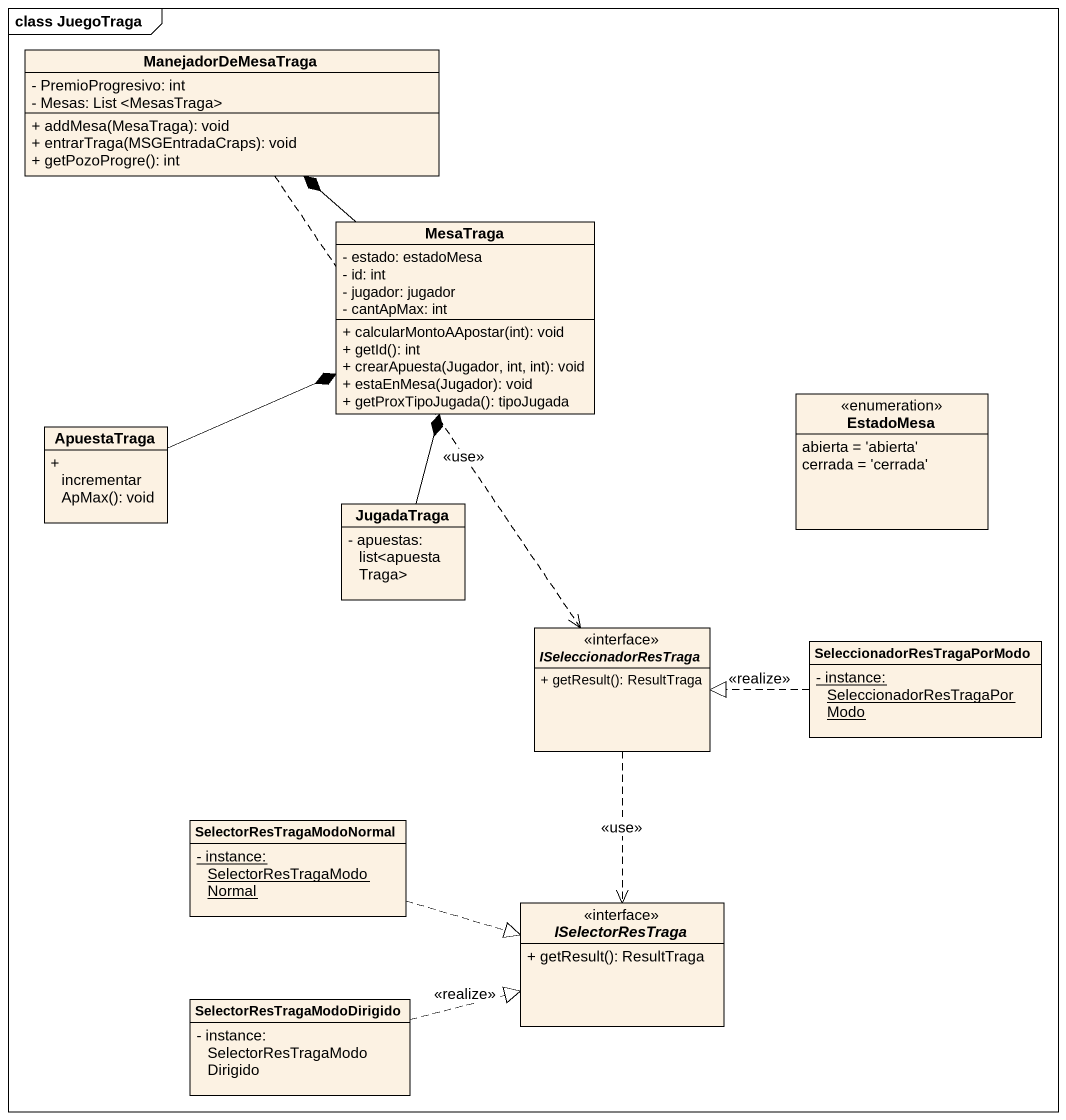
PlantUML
@startuml
mainframe class JuegoTraga
hide circle
hide empty members
skinparam classAttributeIconSize 0
class ManejadorDeMesaTraga {
  - PremioProgresivo: int
  - Mesas: List <MesasTraga>
  + addMesa(MesaTraga): void
  + entrarTraga(MSGEntradaCraps): void
  + getPozoProgre(): int
}
class MesaTraga {
  - estado: estadoMesa
  - id: int
  - jugador: jugador
  - cantApMax: int
  + calcularMontoAApostar(int): void
  + getId(): int
  + crearApuesta(Jugador, int, int): void
  + estaEnMesa(Jugador): void
  + getProxTipoJugada(): tipoJugada
}
enum EstadoMesa {
  abierta = 'abierta'
  cerrada = 'cerrada'
}
class ApuestaTraga {
  + incrementarApMax(): void
}
class JugadaTraga {
  - apuestas: list<apuestaTraga>
}
interface ISeleccionadorResTraga <<interface>> {
  + getResult(): ResultTraga
}
class SeleccionadorResTragaPorModo {
  {static} - instance: SeleccionadorResTragaPorModo
}
class SelectorResTragaModoNormal {
  {static} - instance: SelectorResTragaModoNormal
}
interface ISelectorResTraga <<interface>> {
  + getResult(): ResultTraga
}
class SelectorResTragaModoDirigido {
  - instance: SelectorResTragaModoDirigido
}
ManejadorDeMesaTraga ..> ISeleccionadorResTraga : <<use>>
MesaTraga -up-* ManejadorDeMesaTraga
ApuestaTraga -right-* MesaTraga
JugadaTraga -up-* MesaTraga
ISeleccionadorResTraga ..> ISelectorResTraga : <<use>>
SeleccionadorResTragaPorModo .left.|> ISeleccionadorResTraga : <<realize>>
SelectorResTragaModoNormal .right.|> ISelectorResTraga
SelectorResTragaModoDirigido .right.|> ISelectorResTraga : <<realize>>
@enduml
